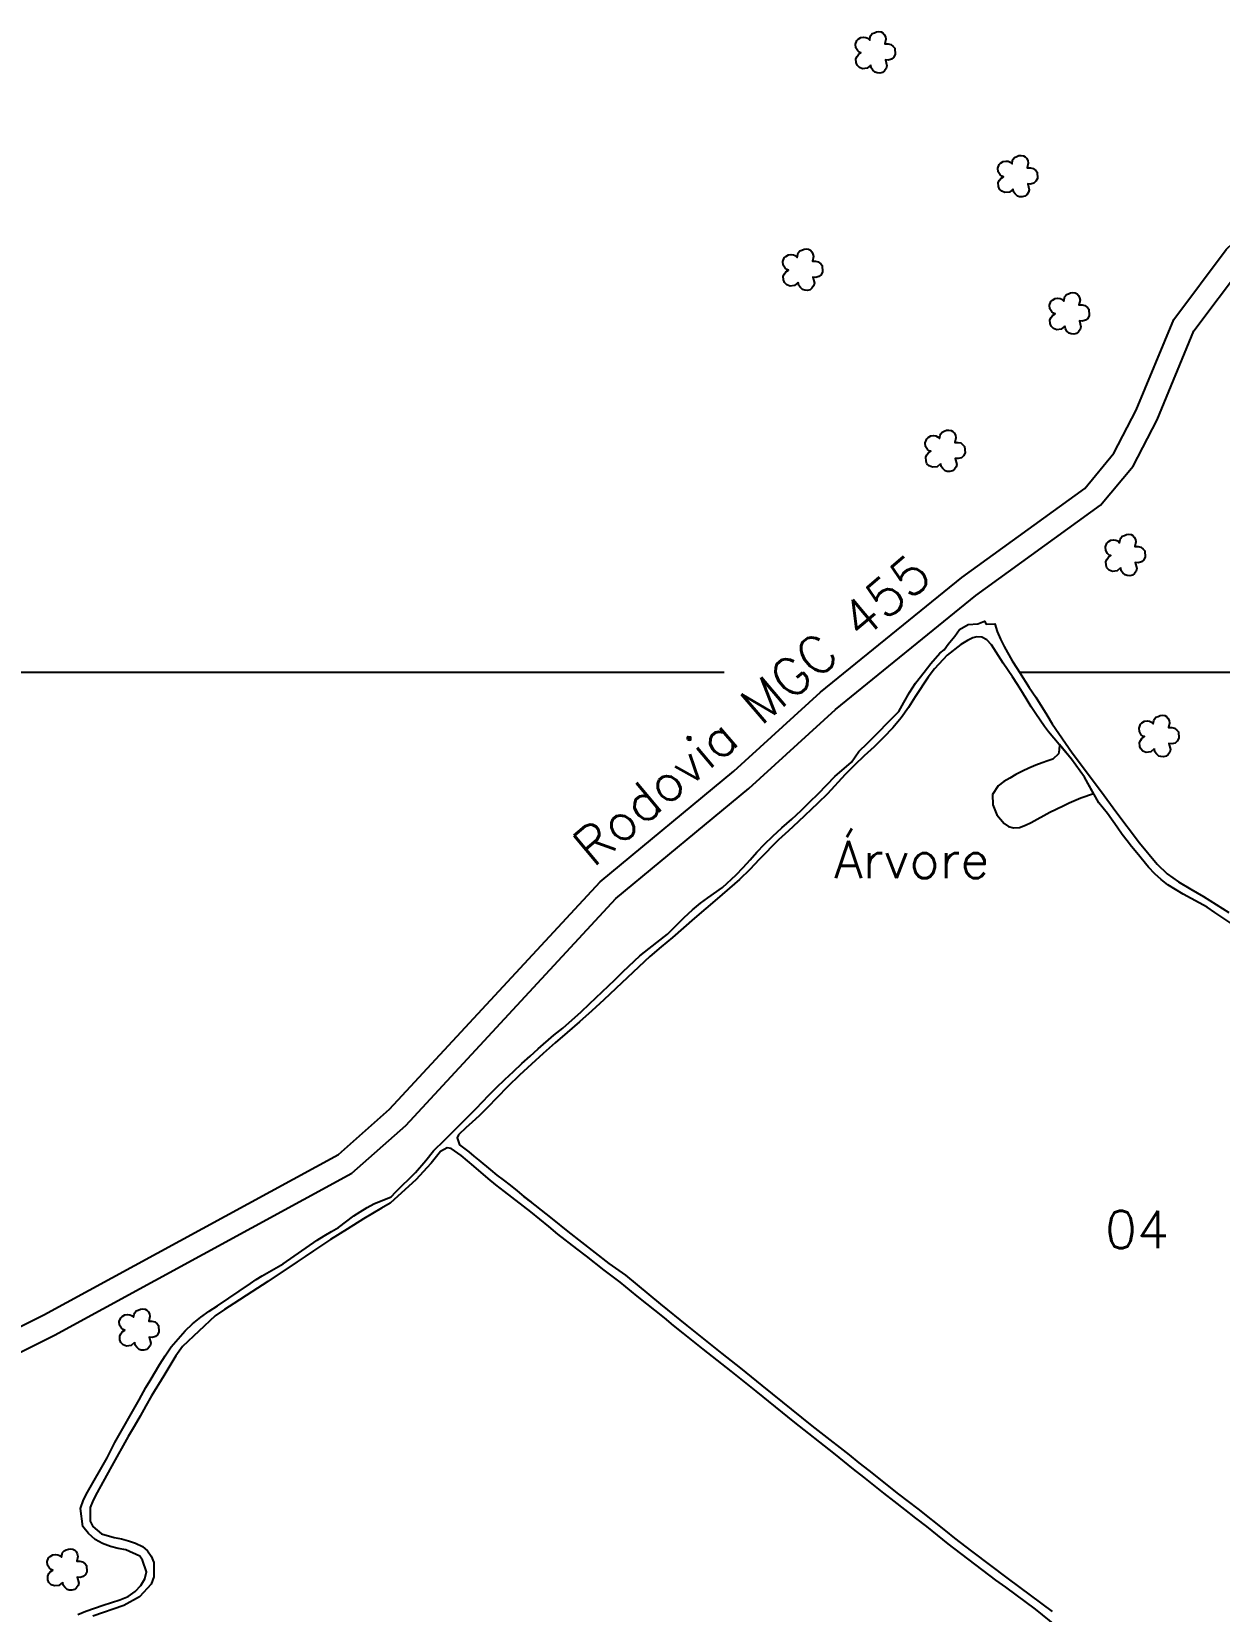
# Model space of a CAD drawing. Extents: x 758742 to 760842, y 7818487 to 7821457.
# Drawn here: x 759184 to 759597, y 7819373 to 7819923 of the extents above; entities that cross this region are included whole.
import ezdxf

# ---------------------------------------------------------------- set-up
doc = ezdxf.new("R2010")
doc.units = 0
doc.header["$MEASUREMENT"] = 0
doc.linetypes.add('CONTINUO', pattern=[0])
for name, color, linetype in [('0114000960', 1, 'Continuous'), ('0114000960004', 5, 'Continuous'), ('0114000960005', 5, 'Continuous'), ('_SIMBOLO ARVORE', 118, 'Continuous'), ('ESTRADA', 1, 'Continuous'), ('MALHA', 8, 'Continuous'), ('MATO', 3, 'Continuous'), ('TEXTO_NUN_TAL', 7, 'Continuous')]:
    doc.layers.add(name, color=color, linetype=linetype)
doc.layers.add('TEXTO_DIVERSOS', color=7, linetype='Continuous', lineweight=5)
doc.styles.add('Simplex', font='simplex.shx')

msp = doc.modelspace()

# ---------------------------------------------------------------- linework, layer by layer
at = {"layer": '0114000960'}
msp.add_lwpolyline([(759199.67, 7819371.84), (759202.45, 7819373.01), (759208.5, 7819375.13), (759214.34, 7819376.98), (759217.14, 7819378.2), (759219.59, 7819379.93), (759221.66, 7819382), (759223.01, 7819384.26), (759223.6, 7819386.7), (759222.16, 7819390.84), (759221.27, 7819392.23), (759216.34, 7819394.34), (759213.73, 7819394.86), (759211.02, 7819395.52), (759208.28, 7819396.56), (759205.65, 7819398.03), (759203.36, 7819400.03), (759201.42, 7819402.55), (759200.6, 7819408.81), (759201.68, 7819411.76), (759203.03, 7819414.48), (759209.88, 7819426.47), (759212.57, 7819431.77), (759221.02, 7819446.68), (759223.4, 7819450.93), (759224.89, 7819453.4), (759228.17, 7819459.02), (759230.08, 7819462), (759232.17, 7819465.06), (759237.02, 7819470.67), (759239.64, 7819473.15), (759242.52, 7819475.43), (759245.44, 7819477.54), (759248.33, 7819479.35), (759259.8, 7819487.14), (759261.77, 7819488.53), (759263.81, 7819489.78), (759271.11, 7819493.99), (759282.96, 7819502.2), (759285.47, 7819503.77), (759287.94, 7819505.29), (759290.39, 7819506.7), (759295.75, 7819510.72), (759298.03, 7819512.15), (759300.38, 7819513.55), (759302.78, 7819514.9), (759308.78, 7819517.34), (759310.35, 7819519.06), (759317.3, 7819525.84), (759320.85, 7819530), (759323.51, 7819533.29), (759327.4, 7819537.07), (759336.01, 7819545.78), (759338.33, 7819548.09), (759340.53, 7819550.41), (759342.82, 7819552.77), (759345.43, 7819555.35), (759348.31, 7819558.14), (759351.32, 7819560.99), (759354.31, 7819563.76), (759357.2, 7819566.32), (759359.98, 7819568.84), (759365.44, 7819573.65), (759368.6, 7819576.03), (759374.95, 7819581.78), (759377.87, 7819584.59), (759386.6, 7819592.92), (759389.51, 7819595.78), (759395.42, 7819601.26), (759398.61, 7819603.82), (759405.02, 7819608.75), (759410.85, 7819614.64), (759413.75, 7819617.24), (759416.47, 7819619.54), (759418.99, 7819621.5), (759424.11, 7819625.07), (759428.93, 7819629.46), (759431.34, 7819631.98), (759433.74, 7819634.63), (759436.09, 7819637.35), (759438.78, 7819640.08), (759441.68, 7819642.97), (759444.83, 7819645.85), (759448.26, 7819648.84), (759451.5, 7819651.91), (759454.49, 7819654.81), (759457.56, 7819657.76), (759463.28, 7819663.67), (759469.01, 7819668.68), (759471.61, 7819672.44), (759474.62, 7819675.34), (759485.59, 7819686.33), (759487.32, 7819689.49), (759489.3, 7819692.9), (759491.4, 7819696.21), (759494.37, 7819700), (759496.74, 7819703.02), (759499.84, 7819706.6), (759501.33, 7819707.79), (759502.73, 7819709.78), (759505.07, 7819712.58), (759506.71, 7819714.91), (759509.74, 7819716.6), (759513.11, 7819716.84), (759515.37, 7819717.83), (759515.98, 7819716.75), (759519.03, 7819716.85), (759519.84, 7819714.18), (759520.97, 7819711.55), (759522.24, 7819709.02), (759525.01, 7819703.95), (759526.73, 7819701.31), (759527.57, 7819700), (759530.97, 7819694.67), (759533.2, 7819691.27), (759537.03, 7819685.22), (759538.99, 7819682.09), (759545.89, 7819671.89), (759556.12, 7819658.39), (759561.15, 7819651.49), (759569.34, 7819640.59), (759575.51, 7819633.12), (759579, 7819629.75), (759582.95, 7819626.98), (759587.2, 7819624.47), (759591.59, 7819621.92), (759600.42, 7819616.39)], dxfattribs=at)
at = {"layer": '0114000960004', "color": 5, "flags": 128}
msp.add_lwpolyline([(759603.92, 7819610.73), (759595.59, 7819616.39), (759592.88, 7819618.14), (759587.38, 7819621.2), (759584.54, 7819622.68), (759579.24, 7819626.02), (759576.88, 7819627.81), (759574.68, 7819629.86), (759572.51, 7819632.13), (759568.38, 7819637.08), (759566.62, 7819639.32), (759565.09, 7819641.3), (759563.35, 7819643.54), (759561.63, 7819646.04), (759558.19, 7819650.77), (759555.21, 7819654.49), (759550.2, 7819663.45), (759545.71, 7819669.79), (759537.63, 7819679.26), (759536.3, 7819681.12), (759533.2, 7819685.56), (759531.68, 7819687.91), (759530.25, 7819690.29), (759528.6, 7819692.91), (759526.85, 7819695.71), (759525.08, 7819698.39), (759521.9, 7819703.16), (759517.83, 7819709.53), (759516.18, 7819711.28), (759514.4, 7819712.2), (759512.74, 7819712.29), (759511.36, 7819712), (759509.44, 7819711.03), (759507.08, 7819709.63), (759502.37, 7819705.91), (759497.99, 7819701.21), (759495.8, 7819698.31), (759491.24, 7819691.44), (759488.9, 7819687.73), (759486.32, 7819684.11), (759483.5, 7819680.65), (759480.26, 7819677.31), (759476.92, 7819674.03), (759473.44, 7819670.84), (759470.08, 7819667.61), (759466.91, 7819664.35), (759460.73, 7819657.72), (759457.35, 7819654.4), (759450.52, 7819647.92), (759447.12, 7819644.8), (759443.69, 7819641.6), (759436.94, 7819634.8), (759433.68, 7819631.27), (759430.02, 7819627.8), (759422.29, 7819621.07), (759418.35, 7819617.7), (759414.44, 7819614.35), (759410.62, 7819611.02), (759406.69, 7819607.67), (759402.78, 7819604.35), (759398.89, 7819600.98), (759395.07, 7819597.43), (759387.06, 7819589.88), (759382.88, 7819585.98), (759378.65, 7819582.11), (759374.33, 7819578.29), (759370.07, 7819574.56), (759365.9, 7819570.94), (759361.74, 7819567.28), (759357.59, 7819563.54), (759353.43, 7819559.71), (759349.36, 7819555.71), (759345.62, 7819551.83), (759342.4, 7819548.52), (759339.52, 7819545.7), (759336.89, 7819543.25), (759334.89, 7819541.44), (759332.25, 7819538.92), (759331.8, 7819537.88), (759332.58, 7819535.44), (759334.45, 7819534.08), (759335.87, 7819532.96), (759337.58, 7819531.54), (759339.33, 7819530.06), (759343.35, 7819526.7), (759345.56, 7819524.89), (759347.74, 7819523.27), (759350.2, 7819521.33), (759352.61, 7819519.36), (759355.01, 7819517.48), (759357.46, 7819515.62), (759355.01, 7819517.48), (759364.83, 7819509.62), (759370.27, 7819505.27), (759384.55, 7819494.13), (759390.33, 7819490.01), (759402.57, 7819479.95), (759411.7, 7819472.48), (759423.88, 7819462.79), (759430.38, 7819457.7), (759437.87, 7819451.67), (759455.28, 7819437.63), (759458.42, 7819435.12), (759468.26, 7819427.46), (759471.64, 7819424.72), (759475.08, 7819422.01), (759485.48, 7819413.8), (759492.15, 7819408.62), (759501.81, 7819400.97), (759504.91, 7819398.5), (759510.84, 7819393.89), (759523.63, 7819384.34), (759538.96, 7819372.89)], dxfattribs=at)
at = {"layer": '0114000960005'}
msp.add_lwpolyline([(759552.66, 7819357.95), (759533.18, 7819373.76), (759522.81, 7819381.36), (759519.3, 7819383.84), (759502.73, 7819396.52), (759495.28, 7819402.49), (759491.5, 7819405.42), (759487.69, 7819408.43), (759483.96, 7819411.32), (759480.34, 7819414.11), (759473.31, 7819419.7), (759469.82, 7819422.44), (759462.91, 7819428.03), (759449.35, 7819438.69), (759435.86, 7819449.69), (759427.13, 7819456.63), (759417.44, 7819464.27), (759410.44, 7819469.84), (759407.11, 7819472.55), (759403.94, 7819475.16), (759394.46, 7819482.68), (759388.5, 7819487.65), (759382.97, 7819491.81), (759376.78, 7819496.64), (759373.43, 7819499.19), (759366.85, 7819504.34), (759363.62, 7819506.96), (759357.36, 7819512.1), (759348.19, 7819519.21), (759345.24, 7819521.51), (759342.52, 7819523.75), (759337.55, 7819528), (759333.12, 7819531.74), (759329.62, 7819534.21), (759328.23, 7819534.36), (759326, 7819533.1), (759322.7, 7819529.08), (759321.24, 7819527.38), (759317.5, 7819523.33), (759308.43, 7819515.12), (759305.37, 7819513.43), (759299.18, 7819509.69), (759293.4, 7819506.07), (759287.61, 7819502.41), (759281.76, 7819498.53), (759278.87, 7819496.53), (759276.07, 7819494.63), (759265.8, 7819487.85), (759260.21, 7819484.29), (759253.97, 7819480.17), (759250.73, 7819478.07), (759247.47, 7819475.92), (759236.14, 7819465.18), (759233.82, 7819461.92), (759229.61, 7819455.02), (759225.34, 7819448.08), (759223.29, 7819444.5), (759221.33, 7819440.91), (759219.24, 7819437.33), (759217.14, 7819433.81), (759211.45, 7819423.6), (759209.6, 7819420.33), (759206.4, 7819414.37), (759204.98, 7819411.66), (759203.93, 7819409.1), (759203.96, 7819404.32), (759204.85, 7819402.54), (759207.94, 7819399.93), (759212.35, 7819398.74), (759214.86, 7819398.22), (759217.33, 7819397.54), (759219.8, 7819396.66), (759222.14, 7819395.53), (759223.94, 7819394.05), (759225.23, 7819392.17), (759226.11, 7819389.94), (759226.17, 7819384.99), (759225.15, 7819382.42), (759221.15, 7819377.98), (759215.64, 7819375), (759204.93, 7819371.32)], dxfattribs=at)
at = {"layer": '_SIMBOLO ARVORE', "linetype": 'CONTINUO'}
for points in [[(759475.75, 7819911.4, 0), (759474.51, 7819910.35, 0), (759472.93, 7819910.17, 0), (759471.8, 7819910.61, 0), (759471, 7819911.4, 0), (759470.67, 7819912.3, 0), (759470.58, 7819913.63, 0), (759471.01, 7819914.47, 0), (759471.46, 7819915.09, 0), (759472.37, 7819915.71, 0), (759471.79, 7819915.89, 0), (759471.22, 7819916.37, 0), (759470.55, 7819917.43, 0), (759470.43, 7819918.69, 0), (759470.91, 7819920, 0), (759471.42, 7819920.47, 0), (759472.35, 7819921.04, 0), (759473.33, 7819921.17, 0), (759474.11, 7819921.06, 0), (759474.73, 7819920.78, 0), (759475.4, 7819920.17, 0), (759475.61, 7819921.33, 0), (759475.78, 7819921.79, 0), (759476.29, 7819922.43, 0), (759477.04, 7819922.7, 0), (759477.77, 7819923.03, 0), (759478.6, 7819923.1, 0), (759479.38, 7819922.99, 0), (759480.01, 7819922.66, 0), (759480.48, 7819922.15, 0), (759480.9, 7819921.33, 0), (759481.06, 7819920.43, 0), (759480.68, 7819918.81, 0), (759481.82, 7819918.83, 0), (759482.75, 7819918.6, 0), (759483.63, 7819917.91, 0), (759484.12, 7819917.35, 0), (759484.26, 7819915.12, 0), (759483.71, 7819914.13, 0), (759482.99, 7819913.46, 0), (759481.85, 7819913.16, 0), (759480.85, 7819913.25, 0), (759481.38, 7819911.17, 0), (759481.14, 7819910.28, 0), (759480.54, 7819909.44, 0), (759479.87, 7819908.91, 0), (759478.93, 7819908.68, 0), (759478, 7819908.74, 0), (759477.3, 7819908.94, 0), (759476.5, 7819909.72, 0), (759475.96, 7819910.43, 0), (759475.79, 7819911.51, 0)], [(759525.32, 7819868.27, 0), (759524.07, 7819867.22, 0), (759522.49, 7819867.04, 0), (759521.36, 7819867.48, 0), (759520.56, 7819868.26, 0), (759520.23, 7819869.17, 0), (759520.14, 7819870.5, 0), (759520.57, 7819871.34, 0), (759521.03, 7819871.96, 0), (759521.94, 7819872.58, 0), (759521.36, 7819872.76, 0), (759520.79, 7819873.23, 0), (759520.11, 7819874.29, 0), (759519.99, 7819875.56, 0), (759520.48, 7819876.87, 0), (759520.99, 7819877.34, 0), (759521.92, 7819877.91, 0), (759522.89, 7819878.04, 0), (759523.67, 7819877.93, 0), (759524.29, 7819877.64, 0), (759524.97, 7819877.04, 0), (759525.17, 7819878.19, 0), (759525.34, 7819878.65, 0), (759525.85, 7819879.29, 0), (759526.6, 7819879.57, 0), (759527.33, 7819879.9, 0), (759528.16, 7819879.97, 0), (759528.94, 7819879.86, 0), (759529.58, 7819879.52, 0), (759530.05, 7819879.02, 0), (759530.46, 7819878.2, 0), (759530.62, 7819877.29, 0), (759530.25, 7819875.68, 0), (759531.38, 7819875.7, 0), (759532.31, 7819875.47, 0), (759533.2, 7819874.77, 0), (759533.69, 7819874.21, 0), (759533.82, 7819871.99, 0), (759533.27, 7819870.99, 0), (759532.55, 7819870.33, 0), (759531.41, 7819870.03, 0), (759530.41, 7819870.11, 0), (759530.94, 7819868.04, 0), (759530.7, 7819867.15, 0), (759530.1, 7819866.31, 0), (759529.44, 7819865.78, 0), (759528.5, 7819865.55, 0), (759527.57, 7819865.61, 0), (759526.87, 7819865.8, 0), (759526.07, 7819866.59, 0), (759525.52, 7819867.3, 0), (759525.36, 7819868.37, 0)], [(759450.51, 7819835.71, 0), (759449.26, 7819834.66, 0), (759447.68, 7819834.48, 0), (759446.55, 7819834.92, 0), (759445.75, 7819835.71, 0), (759445.42, 7819836.61, 0), (759445.33, 7819837.94, 0), (759445.76, 7819838.78, 0), (759446.22, 7819839.4, 0), (759447.13, 7819840.02, 0), (759446.55, 7819840.2, 0), (759445.98, 7819840.68, 0), (759445.3, 7819841.74, 0), (759445.18, 7819843, 0), (759445.67, 7819844.31, 0), (759446.18, 7819844.78, 0), (759447.11, 7819845.35, 0), (759448.08, 7819845.48, 0), (759448.87, 7819845.37, 0), (759449.48, 7819845.09, 0), (759450.16, 7819844.48, 0), (759450.36, 7819845.64, 0), (759450.53, 7819846.1, 0), (759451.04, 7819846.74, 0), (759451.79, 7819847.01, 0), (759452.53, 7819847.34, 0), (759453.35, 7819847.41, 0), (759454.13, 7819847.3, 0), (759454.77, 7819846.97, 0), (759455.24, 7819846.46, 0), (759455.65, 7819845.64, 0), (759455.81, 7819844.74, 0), (759455.44, 7819843.12, 0), (759456.57, 7819843.14, 0), (759457.51, 7819842.91, 0), (759458.39, 7819842.21, 0), (759458.88, 7819841.66, 0), (759459.01, 7819839.43, 0), (759458.47, 7819838.44, 0), (759457.74, 7819837.77, 0), (759456.6, 7819837.47, 0), (759455.6, 7819837.56, 0), (759456.13, 7819835.48, 0), (759455.89, 7819834.59, 0), (759455.29, 7819833.75, 0), (759454.63, 7819833.22, 0), (759453.69, 7819832.99, 0), (759452.76, 7819833.05, 0), (759452.06, 7819833.25, 0), (759451.26, 7819834.03, 0), (759450.71, 7819834.74, 0), (759450.55, 7819835.82, 0)], [(759543.35, 7819820.51, 0), (759542.1, 7819819.46, 0), (759540.52, 7819819.28, 0), (759539.39, 7819819.72, 0), (759538.59, 7819820.51, 0), (759538.26, 7819821.41, 0), (759538.17, 7819822.74, 0), (759538.6, 7819823.58, 0), (759539.06, 7819824.2, 0), (759539.97, 7819824.82, 0), (759539.39, 7819825, 0), (759538.82, 7819825.48, 0), (759538.14, 7819826.54, 0), (759538.02, 7819827.8, 0), (759538.51, 7819829.11, 0), (759539.02, 7819829.58, 0), (759539.95, 7819830.15, 0), (759540.93, 7819830.28, 0), (759541.71, 7819830.17, 0), (759542.32, 7819829.89, 0), (759543, 7819829.28, 0), (759543.2, 7819830.44, 0), (759543.37, 7819830.9, 0), (759543.88, 7819831.54, 0), (759544.63, 7819831.81, 0), (759545.37, 7819832.14, 0), (759546.19, 7819832.21, 0), (759546.97, 7819832.1, 0), (759547.61, 7819831.77, 0), (759548.08, 7819831.26, 0), (759548.49, 7819830.44, 0), (759548.65, 7819829.54, 0), (759548.28, 7819827.92, 0), (759549.41, 7819827.94, 0), (759550.35, 7819827.71, 0), (759551.23, 7819827.01, 0), (759551.72, 7819826.46, 0), (759551.85, 7819824.23, 0), (759551.31, 7819823.24, 0), (759550.58, 7819822.57, 0), (759549.44, 7819822.27, 0), (759548.44, 7819822.36, 0), (759548.97, 7819820.28, 0), (759548.73, 7819819.39, 0), (759548.13, 7819818.55, 0), (759547.47, 7819818.02, 0), (759546.53, 7819817.79, 0), (759545.6, 7819817.85, 0), (759544.9, 7819818.05, 0), (759544.1, 7819818.83, 0), (759543.55, 7819819.54, 0), (759543.39, 7819820.62, 0)], [(759500.1, 7819772.63, 0), (759498.85, 7819771.59, 0), (759497.27, 7819771.41, 0), (759496.14, 7819771.84, 0), (759495.34, 7819772.63, 0), (759495.01, 7819773.53, 0), (759494.92, 7819774.86, 0), (759495.35, 7819775.7, 0), (759495.81, 7819776.32, 0), (759496.72, 7819776.94, 0), (759496.14, 7819777.13, 0), (759495.57, 7819777.6, 0), (759494.89, 7819778.66, 0), (759494.77, 7819779.92, 0), (759495.26, 7819781.24, 0), (759495.77, 7819781.71, 0), (759496.7, 7819782.28, 0), (759497.67, 7819782.41, 0), (759498.46, 7819782.3, 0), (759499.07, 7819782.01, 0), (759499.75, 7819781.41, 0), (759499.95, 7819782.56, 0), (759500.12, 7819783.02, 0), (759500.63, 7819783.66, 0), (759501.38, 7819783.94, 0), (759502.12, 7819784.26, 0), (759502.94, 7819784.34, 0), (759503.72, 7819784.23, 0), (759504.36, 7819783.89, 0), (759504.83, 7819783.38, 0), (759505.24, 7819782.57, 0), (759505.4, 7819781.66, 0), (759505.03, 7819780.05, 0), (759506.16, 7819780.06, 0), (759507.1, 7819779.84, 0), (759507.98, 7819779.14, 0), (759508.47, 7819778.58, 0), (759508.6, 7819776.36, 0), (759508.05, 7819775.36, 0), (759507.33, 7819774.7, 0), (759506.19, 7819774.39, 0), (759505.19, 7819774.48, 0), (759505.72, 7819772.4, 0), (759505.48, 7819771.52, 0), (759504.88, 7819770.67, 0), (759504.22, 7819770.15, 0), (759503.28, 7819769.92, 0), (759502.35, 7819769.97, 0), (759501.65, 7819770.17, 0), (759500.85, 7819770.96, 0), (759500.3, 7819771.67, 0), (759500.14, 7819772.74, 0)], [(759562.79, 7819736.34, 0), (759561.54, 7819735.29, 0), (759559.96, 7819735.11, 0), (759558.83, 7819735.55, 0), (759558.03, 7819736.34, 0), (759557.7, 7819737.24, 0), (759557.61, 7819738.57, 0), (759558.04, 7819739.41, 0), (759558.5, 7819740.03, 0), (759559.41, 7819740.65, 0), (759558.83, 7819740.83, 0), (759558.26, 7819741.31, 0), (759557.59, 7819742.37, 0), (759557.46, 7819743.63, 0), (759557.95, 7819744.94, 0), (759558.46, 7819745.41, 0), (759559.39, 7819745.98, 0), (759560.37, 7819746.11, 0), (759561.15, 7819746, 0), (759561.76, 7819745.72, 0), (759562.44, 7819745.11, 0), (759562.64, 7819746.27, 0), (759562.82, 7819746.73, 0), (759563.32, 7819747.37, 0), (759564.07, 7819747.64, 0), (759564.81, 7819747.97, 0), (759565.63, 7819748.04, 0), (759566.41, 7819747.93, 0), (759567.05, 7819747.6, 0), (759567.52, 7819747.09, 0), (759567.93, 7819746.27, 0), (759568.09, 7819745.37, 0), (759567.72, 7819743.75, 0), (759568.85, 7819743.77, 0), (759569.79, 7819743.54, 0), (759570.67, 7819742.85, 0), (759571.16, 7819742.29, 0), (759571.29, 7819740.06, 0), (759570.75, 7819739.07, 0), (759570.02, 7819738.4, 0), (759568.88, 7819738.1, 0), (759567.88, 7819738.19, 0), (759568.42, 7819736.11, 0), (759568.17, 7819735.22, 0), (759567.57, 7819734.38, 0), (759566.91, 7819733.85, 0), (759565.97, 7819733.62, 0), (759565.04, 7819733.68, 0), (759564.34, 7819733.88, 0), (759563.54, 7819734.66, 0), (759563, 7819735.37, 0), (759562.83, 7819736.45, 0)], [(759574.51, 7819673.29, 0), (759573.27, 7819672.25, 0), (759571.69, 7819672.06, 0), (759570.56, 7819672.5, 0), (759569.76, 7819673.29, 0), (759569.43, 7819674.19, 0), (759569.34, 7819675.52, 0), (759569.77, 7819676.36, 0), (759570.22, 7819676.98, 0), (759571.13, 7819677.6, 0), (759570.55, 7819677.79, 0), (759569.98, 7819678.26, 0), (759569.31, 7819679.32, 0), (759569.19, 7819680.58, 0), (759569.67, 7819681.9, 0), (759570.18, 7819682.37, 0), (759571.11, 7819682.94, 0), (759572.09, 7819683.07, 0), (759572.87, 7819682.95, 0), (759573.49, 7819682.67, 0), (759574.16, 7819682.07, 0), (759574.37, 7819683.22, 0), (759574.54, 7819683.68, 0), (759575.05, 7819684.32, 0), (759575.8, 7819684.6, 0), (759576.53, 7819684.92, 0), (759577.36, 7819685, 0), (759578.14, 7819684.89, 0), (759578.77, 7819684.55, 0), (759579.24, 7819684.04, 0), (759579.66, 7819683.23, 0), (759579.82, 7819682.32, 0), (759579.44, 7819680.71, 0), (759580.58, 7819680.72, 0), (759581.51, 7819680.5, 0), (759582.39, 7819679.8, 0), (759582.88, 7819679.24, 0), (759583.02, 7819677.02, 0), (759582.47, 7819676.02, 0), (759581.75, 7819675.36, 0), (759580.61, 7819675.05, 0), (759579.61, 7819675.14, 0), (759580.14, 7819673.06, 0), (759579.9, 7819672.18, 0), (759579.29, 7819671.33, 0), (759578.63, 7819670.81, 0), (759577.69, 7819670.58, 0), (759576.76, 7819670.63, 0), (759576.06, 7819670.83, 0), (759575.26, 7819671.62, 0), (759574.72, 7819672.33, 0), (759574.55, 7819673.4, 0)], [(759219.43, 7819466.6, 0), (759218.19, 7819465.55, 0), (759216.6, 7819465.37, 0), (759215.47, 7819465.8, 0), (759214.67, 7819466.59, 0), (759214.34, 7819467.49, 0), (759214.25, 7819468.82, 0), (759214.69, 7819469.66, 0), (759215.14, 7819470.28, 0), (759216.05, 7819470.9, 0), (759215.47, 7819471.09, 0), (759214.9, 7819471.56, 0), (759214.23, 7819472.62, 0), (759214.11, 7819473.88, 0), (759214.59, 7819475.2, 0), (759215.1, 7819475.67, 0), (759216.03, 7819476.24, 0), (759217.01, 7819476.37, 0), (759217.79, 7819476.26, 0), (759218.4, 7819475.97, 0), (759219.08, 7819475.37, 0), (759219.28, 7819476.52, 0), (759219.46, 7819476.98, 0), (759219.96, 7819477.62, 0), (759220.71, 7819477.9, 0), (759221.45, 7819478.22, 0), (759222.27, 7819478.3, 0), (759223.06, 7819478.19, 0), (759223.69, 7819477.85, 0), (759224.16, 7819477.34, 0), (759224.57, 7819476.53, 0), (759224.74, 7819475.62, 0), (759224.36, 7819474.01, 0), (759225.49, 7819474.02, 0), (759226.43, 7819473.8, 0), (759227.31, 7819473.1, 0), (759227.8, 7819472.54, 0), (759227.93, 7819470.32, 0), (759227.39, 7819469.32, 0), (759226.66, 7819468.66, 0), (759225.52, 7819468.35, 0), (759224.52, 7819468.44, 0), (759225.06, 7819466.36, 0), (759224.81, 7819465.48, 0), (759224.21, 7819464.63, 0), (759223.55, 7819464.11, 0), (759222.61, 7819463.88, 0), (759221.68, 7819463.93, 0), (759220.98, 7819464.13, 0), (759220.18, 7819464.92, 0), (759219.64, 7819465.63, 0), (759219.47, 7819466.7, 0)], [(759194.35, 7819383.03, 0), (759193.1, 7819381.99, 0), (759191.52, 7819381.81, 0), (759190.39, 7819382.24, 0), (759189.59, 7819383.03, 0), (759189.26, 7819383.93, 0), (759189.17, 7819385.26, 0), (759189.6, 7819386.1, 0), (759190.06, 7819386.72, 0), (759190.97, 7819387.34, 0), (759190.39, 7819387.53, 0), (759189.82, 7819388, 0), (759189.14, 7819389.06, 0), (759189.02, 7819390.32, 0), (759189.51, 7819391.64, 0), (759190.02, 7819392.11, 0), (759190.95, 7819392.68, 0), (759191.92, 7819392.81, 0), (759192.7, 7819392.7, 0), (759193.32, 7819392.41, 0), (759194, 7819391.81, 0), (759194.2, 7819392.96, 0), (759194.37, 7819393.42, 0), (759194.88, 7819394.06, 0), (759195.63, 7819394.34, 0), (759196.37, 7819394.66, 0), (759197.19, 7819394.74, 0), (759197.97, 7819394.63, 0), (759198.61, 7819394.29, 0), (759199.08, 7819393.78, 0), (759199.49, 7819392.97, 0), (759199.65, 7819392.06, 0), (759199.28, 7819390.45, 0), (759200.41, 7819390.46, 0), (759201.35, 7819390.24, 0), (759202.23, 7819389.54, 0), (759202.72, 7819388.98, 0), (759202.85, 7819386.76, 0), (759202.3, 7819385.76, 0), (759201.58, 7819385.1, 0), (759200.44, 7819384.79, 0), (759199.44, 7819384.88, 0), (759199.97, 7819382.8, 0), (759199.73, 7819381.92, 0), (759199.13, 7819381.07, 0), (759198.47, 7819380.55, 0), (759197.53, 7819380.32, 0), (759196.6, 7819380.37, 0), (759195.9, 7819380.57, 0), (759195.1, 7819381.36, 0), (759194.55, 7819382.07, 0), (759194.39, 7819383.14, 0)]]:
    msp.add_polyline3d(points, dxfattribs=at)
at = {"layer": 'ESTRADA', "linetype": 'ByBlock'}
for points in [[(759021.18, 7819338.32), (759045.24, 7819385.53), (759064.74, 7819408.36), (759100.96, 7819433.04), (759187.86, 7819476.2), (759290.42, 7819532.12), (759308.24, 7819547.84), (759381.54, 7819627.02), (759428.12, 7819665.61), (759458.3, 7819693.07), (759507.49, 7819733.05), (759550.26, 7819764.04), (759560.44, 7819776.24), (759568.24, 7819791.31), (759581.29, 7819822.84), (759599.57, 7819847.2), (759623.86, 7819870.37), (759661.87, 7819892.03), (759749.51, 7819920.68)], [(759028.6, 7819335.27), (759051.93, 7819381.05), (759070.13, 7819402.35), (759105.01, 7819426.12), (759191.55, 7819469.1), (759295.04, 7819525.53), (759313.84, 7819542.11), (759387.05, 7819621.19), (759433.37, 7819659.56), (759463.52, 7819687.01), (759512.36, 7819726.7), (759555.77, 7819758.15), (759567.14, 7819771.79), (759575.5, 7819787.94), (759588.3, 7819818.85), (759605.57, 7819841.87), (759628.68, 7819863.91), (759665.13, 7819884.67), (759752, 7819913.08)]]:
    msp.add_lwpolyline(points, dxfattribs=at)
at = {"layer": 'MALHA', "linetype": 'ByBlock'}
for points in [[(758841.72, 7819700), (759424.74, 7819700)], [(759527.57, 7819700), (759816.68, 7819700)]]:
    msp.add_lwpolyline(points, dxfattribs=at)
at = {"layer": 'MATO', "linetype": 'CONTINUO'}
msp.add_lwpolyline([(759524.16, 7819663.16), (759522.1, 7819661.9), (759520.17, 7819660.49), (759518.14, 7819657.38), (759518.29, 7819653.8), (759518.92, 7819652.13), (759519.7, 7819650.4), (759522.22, 7819647.32), (759523.68, 7819646.27), (759525.45, 7819645.85), (759527.55, 7819645.98), (759529.64, 7819646.77), (759531.61, 7819647.72), (759538.17, 7819651.25), (759542.74, 7819653.45), (759544.88, 7819654.52), (759548.96, 7819656.23), (759553.36, 7819657.81), (759550.2, 7819663.45), (759545.71, 7819669.79), (759541.45, 7819674.79), (759541.43, 7819672.96), (759541.11, 7819671.63), (759539.15, 7819669.77), (759537.38, 7819669.14), (759535.42, 7819668.41), (759533.2, 7819667.62), (759530.83, 7819666.65), (759528.57, 7819665.56), (759526.29, 7819664.34)], close=True, dxfattribs=at)

# ---------------------------------------------------------------- texts
at = {"layer": 'TEXTO_DIVERSOS', "linetype": 'Continuous', "style": 'Simplex'}
msp.add_text('Rodovia MGC 455', height=13, rotation=40.2372, dxfattribs=at).set_placement((759379.21, 7819631.76))
msp.add_text('Árvore', height=13, dxfattribs=at).set_placement((759463.01, 7819628.28))
at = {"layer": 'TEXTO_NUN_TAL', "linetype": 'Continuous', "style": 'Simplex'}
msp.add_text('04', height=13, dxfattribs=at).set_placement((759557.34, 7819499.43))

doc.saveas('drawing.dxf')
